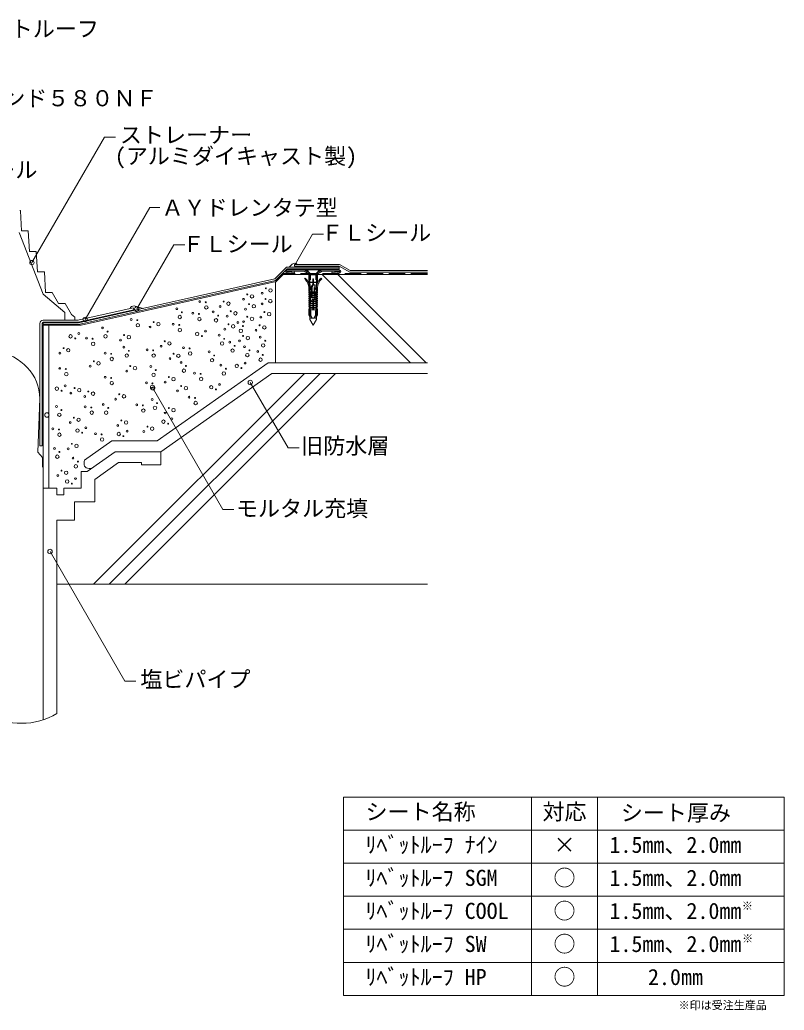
# Model space of a CAD drawing. Units: millimetres, scale not verified. Extents: x -561 to 705, y -497 to 401.
# Drawn here: x 11 to 705, y -497 to 401 of the extents above; entities that cross this region are included whole.
import ezdxf
from ezdxf.enums import TextEntityAlignment as Align

# ---------------------------------------------------------------- set-up
doc = ezdxf.new("R2010")
doc.units = ezdxf.units.MM
doc.header["$LTSCALE"] = 5
doc.linetypes.add('DASHED2', pattern=[3, 2, -1])
doc.linetypes.add('DASHED3', pattern=[4, 3, -1])
for name, color, linetype, lineweight in [('0-0', 7, 'Continuous', 9), ('2-0', 7, 'Continuous', 9), ('E-0', 7, 'Continuous', 9)]:
    doc.layers.add(name, color=color, linetype=linetype, lineweight=lineweight)
doc.styles.add('ＭＳ ゴシック', font='')
doc.styles.get('ＭＳ ゴシック').set_extended_font_data('MS Gothic')

msp = doc.modelspace()

# ---------------------------------------------------------------- linework, layer by layer
at = {"layer": '0-0'}
for p, q in [((269.37, 80.522), (77.988, -110.863)), ((283.512, 80.522), (92.13, -110.863)), ((297.654, 80.522), (106.272, -110.863)), ((239.665, 80.522), (138.9, 9.522)), ((239.665, 80.522), (380.91, 80.522)), ((44.645, -110.863), (380.91, -110.863))]:
    msp.add_line(p, q, dxfattribs=at)
at = {"layer": '2-0'}
for p, q in [((11.525, 228.047), (12.445, 209.872)), ((32.24, 152.562), (10.35, 208.447)), ((18.54, 209.912), (12.445, 209.872)), ((19.715, 191.257), (18.54, 209.912)), ((25.865, 191.257), (19.715, 191.257)), ((26.99, 172.597), (25.865, 191.257)), ((117.186, 139.043), (150.748, 197.173)), ((150.748, 197.173), (160.748, 197.173)), ((258.223, 179.813), (255.372, 176.962)), ((33.34, 172.597), (26.99, 172.597)), ((34.25, 153.952), (33.34, 172.597)), ((253.205, 176.962), (242.496, 166.254)), ((253.826, 175.462), (243.248, 164.885)), ((300.8, 176.962), (253.205, 176.962)), ((253.755, 172.565), (260.167, 173.354)), ((300.8, 174.462), (253.801, 174.462)), ((269.104, 173.362), (253.801, 173.362)), ((253.801, 171.462), (260.301, 172.262)), ((300.8, 175.462), (253.826, 175.462)), ((260.167, 173.354), (260.301, 172.262)), ((301.201, 179.462), (260.301, 179.462)), ((274.3, 170.362), (269.104, 173.362)), ((274.3, 171.632), (269.399, 174.462)), ((282.979, 174.455), (271.578, 174.455)), ((274.378, 171.654), (271.578, 174.455)), ((273.278, 170.062), (272.536, 170.805)), ((272.536, 170.805), (274.378, 170.805)), ((274.3, 171.632), (274.3, 170.362)), ((274.378, 129.478), (274.378, 171.654)), ((280.178, 171.654), (282.979, 174.455)), ((280.178, 129.478), (280.178, 171.654)), ((282.02, 170.805), (280.178, 170.805)), ((280.3, 171.632), (285.202, 174.462)), ((280.3, 170.362), (285.496, 173.362)), ((280.3, 171.632), (280.3, 170.362)), ((281.278, 170.063), (282.02, 170.805)), ((285.496, 173.362), (300.8, 173.362)), ((294.434, 173.354), (294.3, 172.262)), ((300.8, 171.462), (294.3, 172.262)), ((300.845, 172.565), (294.434, 173.354)), ((300.8, 177.962), (310.499, 172.362)), ((300.8, 175.462), (300.8, 176.962)), ((301.201, 179.462), (310.901, 173.862)), ((380.91, 172.362), (310.499, 172.362)), ((380.91, 173.862), (310.901, 173.862)), ((66.688, 124.417), (243.75, 163.972)), ((274.378, 170.362), (250.14, 170.362)), ((270.142, 167.115), (269.448, 166.395)), ((273.278, 163.447), (273.278, 170.062)), ((273.278, 163.447), (273.8, 162.926)), ((380.91, 170.362), (280.178, 170.362)), ((285.2, 166.482), (284.428, 167.13)), ((285.438, 170.362), (365.573, 90.222)), ((299.58, 170.362), (379.715, 90.222)), ((40.38, 153.952), (34.25, 153.952)), ((46.035, 144.077), (40.38, 153.952)), ((273.31, 154.12), (273.31, 154.517)), ((273.31, 154.517), (274.282, 154.517)), ((273.31, 154.12), (274.271, 152.616)), ((273.328, 155.458), (274.282, 154.517)), ((274.21, 156.811), (274.378, 156.811)), ((280.316, 156.807), (280.178, 156.807)), ((281.286, 155.515), (280.275, 154.517)), ((281.246, 154.12), (280.286, 152.616)), ((281.286, 156.795), (281.286, 155.515)), ((281.312, 156.806), (281.314, 158.153)), ((32.24, 152.562), (51.925, 135.912)), ((52.2, 144.077), (46.035, 144.077)), ((58.015, 134.047), (52.2, 144.077)), ((273.31, 152.219), (273.31, 152.616)), ((273.31, 152.616), (274.271, 152.616)), ((273.31, 152.219), (274.271, 150.716)), ((273.31, 150.319), (273.31, 150.716)), ((273.31, 150.716), (274.271, 150.716)), ((273.31, 150.319), (274.27, 148.817)), ((273.31, 148.42), (273.31, 148.817)), ((273.31, 148.817), (274.27, 148.817)), ((273.31, 148.42), (274.27, 146.917)), ((273.31, 146.52), (273.31, 146.917)), ((273.31, 146.917), (274.27, 146.917)), ((273.31, 146.52), (274.271, 145.016)), ((273.31, 144.62), (273.31, 145.016)), ((273.31, 145.016), (274.271, 145.016)), ((273.31, 144.62), (274.271, 143.116)), ((281.246, 152.616), (280.286, 152.616)), ((281.246, 152.219), (280.286, 150.716)), ((281.246, 150.716), (280.286, 150.716)), ((281.246, 150.319), (280.286, 148.817)), ((281.246, 148.817), (280.286, 148.817)), ((281.246, 146.52), (280.286, 145.016)), ((281.246, 145.016), (280.286, 145.016)), ((281.246, 144.62), (280.286, 143.116)), ((281.246, 148.42), (280.287, 146.917)), ((281.246, 146.917), (280.287, 146.917)), ((281.246, 152.219), (281.246, 152.616)), ((281.246, 150.319), (281.246, 150.716)), ((281.246, 148.42), (281.246, 148.817)), ((281.246, 146.52), (281.246, 146.917)), ((281.246, 144.62), (281.246, 145.016)), ((51.925, 135.912), (51.925, 128.997)), ((63.683, 128.869), (113.992, 140.108)), ((64.119, 126.917), (114.428, 138.156)), ((113.992, 140.108), (114.428, 138.156)), ((114.705, 141.735), (123.036, 139.503)), ((273.278, 139.281), (274.293, 139.281)), ((273.278, 139.281), (273.278, 133.412)), ((273.31, 142.719), (273.31, 143.116)), ((273.31, 143.116), (274.271, 143.116)), ((273.31, 142.719), (274.27, 141.217)), ((273.31, 140.82), (273.31, 141.217)), ((273.31, 141.217), (274.27, 141.217)), ((273.31, 140.82), (274.293, 139.281)), ((281.246, 140.82), (280.264, 139.281)), ((281.278, 139.281), (280.264, 139.281)), ((281.246, 143.116), (280.286, 143.116)), ((281.246, 142.719), (280.287, 141.217)), ((281.246, 141.217), (280.287, 141.217)), ((281.246, 142.719), (281.246, 143.116)), ((281.246, 140.82), (281.246, 141.217)), ((29.3, 125.917), (29.3, 14.842)), ((31.3, 125.917), (31.3, 14.842)), ((32.3, 128.917), (64.119, 128.917)), ((32.3, 126.917), (64.119, 126.917)), ((32.3, 124.917), (32.3, 126.417)), ((51.925, 128.997), (60.91, 128.997)), ((60.91, 131.482), (58.015, 134.047)), ((60.91, 128.997), (60.91, 131.482)), ((273.278, 133.412), (274.783, 130.806)), ((274.378, 129.478), (277.278, 124.455)), ((280.178, 129.478), (277.278, 124.455)), ((37.375, -23.548), (37.375, 124.417)), ((236.48, 90.222), (135.81, 19.222)), ((380.91, 90.222), (236.48, 90.222)), ((94.53, 19.222), (69.89, 1.807)), ((135.81, 19.222), (94.53, 19.222)), ((29.3, 14.842), (31.3, 14.842)), ((138.9, 9.522), (138.9, -2.383)), ((100.71, -0.178), (79.045, -15.588)), ((121.375, -0.178), (100.71, -0.178)), ((121.375, -2.383), (121.375, -0.178)), ((138.9, -2.383), (121.375, -2.383)), ((79.045, -15.588), (79.045, -35.898)), ((32.3, -23.548), (44.645, -23.548)), ((44.645, -23.548), (44.645, -29.723)), ((60.525, -35.898), (60.525, -52.653)), ((79.045, -35.898), (60.525, -35.898)), ((44.645, -52.653), (44.645, -228.162)), ((60.525, -52.653), (44.645, -52.653)), ((38.443, -81.112), (106.374, -198.773)), ((106.374, -198.773), (116.374, -198.773))]:
    msp.add_line(p, q, dxfattribs=at)
at = {"layer": '2-0', "linetype": 'DASHED3'}
msp.add_line((380.91, 171.362), (250.14, 171.362), dxfattribs=at)
at = {"layer": '2-0', "linetype": 'DASHED2'}
for p, q in [((274.776, 170.062), (274.036, 170.803)), ((280.178, 170.805), (274.378, 170.805)), ((279.78, 170.062), (280.521, 170.803)), ((280.501, 170.805), (280.487, 170.79)), ((274.167, 170.062), (273.278, 170.062)), ((273.278, 163.447), (276.878, 163.447)), ((273.8, 162.926), (276.878, 162.926)), ((279.794, 170.062), (274.776, 170.062)), ((276.878, 166.028), (276.878, 161.216)), ((277.678, 166.028), (277.678, 161.002)), ((277.678, 163.447), (281.278, 163.447)), ((277.678, 162.926), (280.865, 162.926)), ((281.278, 170.062), (280.403, 170.062)), ((273.31, 154.12), (275.592, 154.12)), ((274.282, 154.517), (275.592, 154.517)), ((274.858, 156.811), (274.378, 156.811)), ((274.778, 153.541), (274.778, 138.323)), ((274.778, 153.541), (275.592, 153.541)), ((274.778, 153.159), (275.592, 153.159)), ((276.878, 161.216), (275.592, 158.989)), ((275.592, 158.989), (275.592, 146.827)), ((277.678, 161.002), (276.392, 158.775)), ((276.392, 158.775), (276.392, 146.827)), ((278.12, 154.517), (276.392, 154.517)), ((278.12, 154.183), (276.392, 154.183)), ((278.12, 153.541), (276.392, 153.541)), ((278.12, 153.159), (276.392, 153.159)), ((278.12, 148.561), (278.12, 160.55)), ((278.92, 160.55), (278.92, 148.405)), ((280.275, 154.517), (278.92, 154.517)), ((278.92, 154.12), (281.246, 154.12)), ((279.778, 153.541), (278.92, 153.541)), ((279.778, 153.159), (278.92, 153.159)), ((279.778, 153.541), (279.778, 138.323)), ((280.178, 156.807), (279.798, 156.807)), ((273.31, 152.219), (274.778, 152.219)), ((273.31, 150.319), (274.778, 150.319)), ((273.31, 148.42), (274.778, 148.42)), ((273.31, 146.52), (274.778, 146.52)), ((273.31, 144.62), (274.778, 144.62)), ((274.27, 148.817), (274.778, 148.817)), ((274.27, 146.917), (274.778, 146.917)), ((274.271, 152.616), (274.778, 152.616)), ((274.271, 150.716), (274.778, 150.716)), ((274.271, 145.016), (274.778, 145.016)), ((275.592, 151.642), (274.778, 151.642)), ((275.592, 151.259), (274.778, 151.259)), ((275.592, 149.742), (274.778, 149.742)), ((275.592, 149.359), (274.778, 149.359)), ((275.592, 147.841), (274.778, 147.841)), ((275.592, 147.46), (274.778, 147.46)), ((277.057, 145.941), (274.778, 145.941)), ((276.902, 145.559), (274.778, 145.559)), ((276.876, 144.042), (274.778, 144.042)), ((278.12, 151.642), (276.392, 151.642)), ((278.12, 151.259), (276.392, 151.259)), ((278.12, 149.742), (276.392, 149.742)), ((278.12, 149.359), (276.392, 149.359)), ((277.828, 147.841), (276.392, 147.841)), ((277.608, 147.46), (276.392, 147.46)), ((276.878, 145.502), (278.12, 148.561)), ((276.878, 145.502), (276.878, 138.77)), ((277.678, 145.346), (278.92, 148.405)), ((277.678, 145.346), (277.678, 138.77)), ((277.678, 144.042), (279.778, 144.042)), ((277.765, 145.559), (279.778, 145.559)), ((277.92, 145.941), (279.778, 145.941)), ((278.534, 147.46), (279.778, 147.46)), ((278.666, 147.841), (279.778, 147.841)), ((279.778, 151.642), (278.92, 151.642)), ((279.778, 151.259), (278.92, 151.259)), ((279.778, 149.742), (278.92, 149.742)), ((279.778, 149.359), (278.92, 149.359)), ((280.286, 152.616), (279.778, 152.616)), ((281.246, 152.219), (279.778, 152.219)), ((280.286, 150.716), (279.778, 150.716)), ((281.246, 150.319), (279.778, 150.319)), ((280.286, 148.817), (279.778, 148.817)), ((281.246, 148.42), (279.778, 148.42)), ((280.287, 146.917), (279.778, 146.917)), ((281.246, 146.52), (279.778, 146.52)), ((280.286, 145.016), (279.778, 145.016)), ((281.246, 144.62), (279.778, 144.62)), ((273.31, 142.719), (274.778, 142.719)), ((273.31, 140.82), (274.778, 140.82)), ((274.27, 141.217), (274.778, 141.217)), ((274.271, 143.116), (274.778, 143.116)), ((274.293, 139.281), (274.778, 139.281)), ((274.678, 137.401), (275.028, 137.401)), ((274.678, 133.295), (274.678, 137.401)), ((276.876, 143.659), (274.778, 143.659)), ((276.876, 142.142), (274.778, 142.142)), ((276.876, 141.76), (274.778, 141.76)), ((276.876, 140.243), (274.778, 140.243)), ((276.876, 139.86), (274.778, 139.86)), ((274.778, 138.323), (279.778, 138.323)), ((275.028, 133.389), (275.028, 137.401)), ((277.678, 143.659), (279.778, 143.659)), ((277.678, 142.142), (279.778, 142.142)), ((277.678, 141.76), (279.778, 141.76)), ((277.678, 140.243), (279.778, 140.243)), ((277.678, 139.86), (279.778, 139.86)), ((279.528, 137.401), (279.878, 137.401)), ((279.528, 133.389), (279.528, 137.401)), ((280.286, 143.116), (279.778, 143.116)), ((281.246, 142.719), (279.778, 142.719)), ((280.287, 141.217), (279.778, 141.217)), ((281.246, 140.82), (279.778, 140.82)), ((280.264, 139.281), (279.778, 139.281)), ((279.878, 133.295), (279.878, 137.401)), ((274.678, 133.295), (276.116, 130.806)), ((274.783, 130.806), (276.116, 130.806)), ((275.028, 133.389), (276.52, 130.806)), ((276.52, 130.806), (278.037, 130.806)), ((279.528, 133.389), (278.037, 130.806)), ((279.878, 133.295), (278.441, 130.806)), ((278.441, 130.806), (279.774, 130.806))]:
    msp.add_line(p, q, dxfattribs=at)
at = {"layer": '2-0'}
for points in [[(21.983, 181.148), (87.763, 295.083), (97.763, 295.083)], [(70.277, 129.573), (128.975, 231.241), (138.235, 231.241)], [(261.154, 179.946), (276.729, 206.924), (286.729, 206.924)], [(300.8, 177.962), (260.301, 177.962), (260.301, 179.462)], [(32.3, 126.417), (64.174, 126.417), (242.496, 166.254)], [(32.3, 124.917), (64.34, 124.917), (243.248, 164.885)], [(250.14, 170.362), (243.085, 163.307), (243.085, 127.262), (243.085, 90.222)], [(280.865, 162.926), (281.278, 163.445), (281.278, 170.063)], [(281.246, 154.12), (281.246, 154.517), (280.275, 154.517)], [(281.278, 139.281), (281.278, 133.412), (279.774, 130.806)], [(32.3, -233.855), (32.3, 124.417), (66.688, 124.417)], [(220.228, 72.298), (254.521, 12.9), (264.521, 12.9)], [(131.511, 67.751), (195.353, -42.827), (205.353, -42.827)], [(31.621, -4.553), (31.627, 4.177), (27.312, 9.117), (29.175, 57.687)], [(44.645, -29.723), (50.93, -29.723), (50.93, -23.548), (66.805, -23.548), (66.805, -8.553), (72.285, -8.328), (97.62, 9.522), (138.9, 9.522)]]:
    msp.add_lwpolyline(points, dxfattribs=at)
at = {"layer": '2-0', "linetype": 'DASHED2'}
for points in [[(274.776, 170.062), (274.776, 165.427), (274.036, 170.803)], [(279.78, 170.062), (279.78, 165.427), (280.521, 170.803)]]:
    msp.add_lwpolyline(points, dxfattribs=at)
at = {"layer": '2-0'}
for centre, radius in [((21.983, 181.148), 2), ((231.03, 153.266), 0.837), ((234.305, 157.758), 0.418), ((238.593, 155.863), 1.559), ((174.281, 145.713), 0.837), ((179.808, 145.122), 0.418), ((196.06, 145.738), 0.418), ((200.348, 143.843), 1.559), ((214.171, 147.803), 0.837), ((217.446, 152.294), 0.418), ((219.163, 143.396), 0.418), ((221.734, 150.399), 1.559), ((230.874, 143.588), 0.837), ((234.149, 148.08), 0.418), ((238.437, 146.184), 1.559), ((117.186, 139.043), 2), ((153.604, 139.26), 0.837), ((158.095, 135.985), 0.418), ((168.037, 135.097), 0.837), ((173.564, 134.507), 0.418), ((180.311, 140.461), 1.559), ((186.542, 136.294), 0.837), ((192.785, 141.246), 0.837), ((202.46, 136.996), 0.418), ((206.748, 135.101), 1.559), ((215.888, 138.905), 0.837), ((223.451, 141.501), 1.559), ((233.056, 136.216), 0.418), ((237.344, 134.32), 1.559), ((70.277, 129.573), 2), ((112.151, 129.478), 0.837), ((117.679, 128.887), 0.418), ((132.525, 127.162), 0.418), ((136.813, 125.266), 1.559), ((150.241, 125.107), 0.837), ((156.2, 131.697), 1.559), ((174.066, 129.846), 1.559), ((189.138, 128.731), 1.559), ((191.033, 133.019), 0.418), ((199.185, 132.505), 0.837), ((209.021, 126.772), 0.837), ((214.171, 127.509), 0.837), ((217.446, 132.001), 0.418), ((221.734, 130.105), 1.559), ((229.781, 131.724), 0.837), ((64.668, 116.78), 0.837), ((86.167, 121.777), 0.837), ((90.658, 118.502), 0.418), ((118.181, 124.226), 1.559), ((129.25, 122.67), 0.837), ((156.271, 119.855), 1.559), ((155.768, 124.516), 0.418), ((171.997, 116.369), 1.559), ((179.56, 118.966), 0.837), ((197.156, 120.641), 0.837), ((200.431, 125.132), 0.418), ((204.719, 123.237), 1.559), ((211.617, 119.209), 1.559), ((213.512, 123.497), 0.418), ((225.41, 119.704), 0.837), ((228.686, 124.196), 0.418), ((232.974, 122.3), 1.559), ((57.105, 114.184), 1.559), ((61.393, 112.289), 0.418), ((71.564, 112.618), 0.837), ((77.594, 107.367), 1.559), ((77.091, 112.028), 0.418), ((88.763, 114.214), 1.559), ((102.4, 110.806), 0.837), ((105.675, 115.298), 0.418), ((109.963, 113.402), 1.559), ((142.516, 109.678), 0.418), ((146.804, 107.782), 1.559), ((176.285, 114.474), 0.418), ((192.005, 115.22), 0.837), ((194.602, 107.657), 1.559), ((196.497, 111.945), 0.418), ((201.528, 108.82), 0.837), ((210.424, 110.026), 0.837), ((213.7, 114.517), 0.418), ((217.988, 112.622), 1.559), ((229.314, 113.503), 0.837), ((233.806, 110.228), 0.418), ((47.452, 98.942), 0.837), ((50.727, 103.434), 0.418), ((55.015, 101.538), 1.559), ((88.423, 98.881), 0.837), ((105.524, 104.293), 0.837), ((110.015, 101.018), 0.418), ((126.513, 102.003), 0.837), ((132.04, 101.413), 0.418), ((139.241, 105.186), 0.837), ((159.607, 103.877), 0.837), ((165.637, 98.625), 1.559), ((165.134, 103.286), 0.418), ((182.951, 100.078), 0.837), ((204.124, 101.257), 1.559), ((206.019, 105.545), 0.418), ((214.953, 104.761), 0.837), ((219.444, 101.486), 0.418), ((226.973, 100.547), 0.837), ((231.91, 105.94), 1.559), ((78.201, 91.57), 0.418), ((82.489, 89.674), 1.559), ((94.453, 93.629), 1.559), ((93.951, 98.291), 0.418), ((108.12, 96.73), 1.559), ((132.543, 96.752), 1.559), ((147.358, 93.947), 0.837), ((150.633, 98.438), 0.418), ((154.921, 96.543), 1.559), ((157.35, 90.556), 0.837), ((185.548, 92.515), 1.559), ((187.443, 96.803), 0.418), ((215.464, 89.93), 0.837), ((217.549, 97.198), 1.559), ((229.569, 92.983), 1.559), ((231.464, 97.271), 0.418), ((47.212, 85.144), 0.837), ((53.242, 79.892), 1.559), ((52.739, 84.554), 0.418), ((74.926, 87.078), 0.837), ((108.02, 82.707), 0.837), ((111.295, 87.199), 0.418), ((115.583, 85.303), 1.559), ((129.876, 86.809), 0.837), ((134.367, 83.534), 0.418), ((159.946, 82.993), 1.559), ((161.842, 87.281), 0.418), ((169.598, 80.773), 0.837), ((193.566, 88.058), 0.837), ((196.163, 80.495), 1.559), ((198.058, 84.783), 0.418), ((207.901, 87.334), 1.559), ((212.189, 85.439), 0.418), ((88.423, 77.027), 0.837), ((94.453, 71.775), 1.559), ((93.951, 76.436), 0.418), ((125.888, 72.031), 0.837), ((132.472, 79.246), 1.559), ((142.987, 72.717), 0.837), ((146.262, 77.208), 0.418), ((150.55, 75.313), 1.559), ((175.627, 75.521), 1.559), ((175.125, 80.183), 0.418), ((220.228, 72.298), 2), ((44.616, 66.728), 1.559), ((48.904, 64.833), 0.418), ((52.179, 69.324), 0.837), ((57.442, 62.726), 0.837), ((60.717, 67.218), 0.418), ((65.005, 65.322), 1.559), ((73.206, 64.095), 0.418), ((77.494, 62.2), 1.559), ((131.511, 67.751), 2), ((131.918, 66.78), 1.559), ((131.416, 71.441), 0.418), ((154.227, 64.599), 0.837), ((157.502, 69.091), 0.418), ((161.79, 67.195), 1.559), ((184.798, 67.977), 1.559), ((189.086, 66.082), 0.418), ((192.361, 70.573), 0.837), ((69.931, 59.604), 0.837), ((98.029, 57.106), 0.837), ((101.304, 61.598), 0.418), ((105.592, 59.702), 1.559), ((131.125, 56.837), 0.837), ((135.616, 53.562), 0.418), ((164.602, 58.919), 0.837), ((170.632, 53.667), 1.559), ((170.13, 58.328), 0.418), ((44.331, 50.593), 0.837), ((48.822, 47.318), 0.418), ((70.315, 50.177), 0.837), ((76.345, 44.925), 1.559), ((75.843, 49.586), 0.418), ((86.791, 52.466), 0.837), ((89.387, 44.903), 1.559), ((91.283, 49.191), 0.418), ((117.147, 52.05), 0.837), ((123.176, 46.798), 1.559), ((122.674, 51.459), 0.418), ((133.721, 49.274), 1.559), ((142.987, 44.618), 0.837), ((146.262, 49.109), 0.418), ((150.55, 47.214), 1.559), ((35.591, 42.827), 2), ((46.927, 43.03), 1.559), ((56.818, 35.876), 0.837), ((60.093, 40.368), 0.418), ((64.381, 38.472), 1.559), ((103.178, 37.87), 0.418), ((107.466, 35.975), 1.559), ((141.401, 36.756), 1.559), ((148.964, 39.352), 0.837), ((40.968, 30.195), 0.837), ((46.495, 29.605), 0.418), ((63.349, 28.639), 1.559), ((67.637, 26.743), 0.418), ((70.912, 31.235), 0.837), ((99.903, 33.378), 0.837), ((100.814, 25.517), 1.559), ((108.377, 28.113), 0.837), ((123.63, 27.759), 0.837), ((126.906, 32.25), 0.418), ((131.194, 30.355), 1.559), ((145.689, 34.861), 0.418), ((46.998, 24.944), 1.559), ((79.682, 25.824), 0.837), ((85.711, 20.573), 1.559), ((85.209, 25.234), 0.418), ((105.102, 23.621), 0.418), ((42.458, 12.504), 0.837), ((46.949, 9.229), 0.418), ((54.945, 12.148), 0.837), ((58.22, 16.64), 0.418), ((62.508, 14.744), 1.559), ((45.054, 4.941), 1.559), ((59.317, 3.762), 0.837), ((63.808, 0.487), 0.418), ((48.853, -7.713), 0.418), ((53.141, -9.608), 1.559), ((61.913, -3.801), 1.559), ((45.578, -12.204), 0.837), ((53.983, -17.568), 1.559), ((61.546, -14.972), 0.837), ((58.271, -19.464), 0.418), ((38.443, -81.112), 2)]:
    msp.add_circle(centre, radius, dxfattribs=at)
for centre, radius, start, end in [((11.024, 228.041), 0.501, 0.70066, 89.87517), ((260.301, 176.962), 3.528, 45.12237, 126.08497), ((253.801, 172.962), 1.5, 90, 270), ((253.801, 172.962), 0.4, 90, 263.40561), ((300.8, 172.962), 1.5, 270, 90), ((300.8, 172.962), 0.4, 276.59439, 90), ((265.231, 160.824), 6.987, 41.42641, 52.87603), ((260.594, 157.379), 13.637, 4.74251, 45.55841), ((261.318, 157.654), 12.02, 4.0515, 40.41261), ((267.305, 159.856), 7.184, 10.41457, 25.29258), ((290.977, 158.248), 11.141, 155.17616, 166.44206), ((292.999, 157.735), 12.717, 132.37502, 184.18608), ((292.735, 157.895), 11.424, 131.26792, 178.70703), ((254.313, 156.856), 19.067, 355.795, 4.95744), ((263.619, 157.497), 10.613, 356.29748, 5.45992), ((114.428, 138.156), 3.59, 85.57049, 161.69478), ((32.3, 125.917), 3, 90, 180), ((32.3, 125.917), 1, 90, 180), ((78.239, -0.993), 8.806, 161.45451, 197.81562), ((72.904, -2.083), 3.445, 207.76173, 244.12283), ((74.25, 1.651), 7.404, 247.36495, 286.77697), ((12.778, -175.283), 61.739, 238.92467, 301.07533)]:
    msp.add_arc(centre, radius, start, end, dxfattribs=at)
at = {"layer": '2-0', "linetype": 'DASHED2'}
for centre, radius, start, end in [((277.278, 166.028), 0.4, 0, 180), ((254.791, 156.794), 20.067, 0.05043, 12.55695), ((278.52, 160.55), 0.4, 360, 180), ((330.615, 154.485), 50.869, 172.80096, 177.38401), ((275.992, 146.827), 0.4, 180, 360), ((277.278, 138.77), 0.4, 180, 360)]:
    msp.add_arc(centre, radius, start, end, dxfattribs=at)
at = {"layer": '2-0'}
msp.add_ellipse((-17.664, 57.609), major_axis=(-46.839, 0), ratio=0.925926, start_param=3.1433899, end_param=4.5609095, dxfattribs=at)
at = {"layer": 'E-0'}
for p, q in [((304.806, -303.968), (304.806, -483.968)), ((304.806, -303.968), (704.806, -303.968)), ((475.41, -303.968), (475.41, -483.968)), ((535.41, -483.968), (535.41, -303.968)), ((704.806, -303.968), (704.806, -483.968)), ((304.806, -333.968), (704.806, -333.968)), ((304.806, -363.968), (704.806, -363.968)), ((304.806, -393.968), (704.806, -393.968)), ((304.806, -423.968), (704.806, -423.968)), ((304.806, -453.968), (704.806, -453.968)), ((304.806, -483.968), (704.806, -483.968))]:
    msp.add_line(p, q, dxfattribs=at)

# ---------------------------------------------------------------- texts
at = {"layer": 'E-0', "style": 'ＭＳ ゴシック'}
for s, height, p in [('リベットルーフ', 14.66, (-57.106, 381.581)), ('ＡＹボンド５８０ＮＦ', 14.66, (-64.021, 318.578)), ('ストレーナー', 14.66, (101.89, 285.275)), ('(アルミダイキャスト製)', 14.66, (97.28, 266.066)), ('ＦＬシール', 14.66, (-72.969, 253.603)), ('ＡＹドレンタテ型', 14.66, (139.667, 219.26)), ('ＦＬシール', 14.66, (284.498, 196.527)), ('ＦＬシール', 14.66, (158.745, 186.264)), ('旧防水層', 14.66, (266.416, 3.116)), ('モルタル充填', 14.66, (207.254, -53.741)), ('塩ビパイプ', 14.66, (120.432, -208.817)), ('シート名称', 14.66, (324.806, -328.968)), ('対応', 14.66, (485.41, -328.968)), ('シート厚み', 14.66, (556.536, -329.905)), ('ﾘﾍﾞｯﾄﾙｰﾌ ﾅｲﾝ', 14.66, (324.806, -358.968)), ('×', 14.66, (495.483, -359.017)), ('1.5㎜、2.0㎜', 14.66, (546.182, -358.968)), ('ﾘﾍﾞｯﾄﾙｰﾌ SGM', 14.66, (324.806, -388.968)), ('○', 14.66, (495.41, -388.968)), ('1.5㎜、2.0㎜', 14.66, (546.182, -388.968)), ('ﾘﾍﾞｯﾄﾙｰﾌ COOL', 14.66, (324.806, -418.968)), ('○', 14.66, (495.41, -418.968)), ('1.5㎜、2.0㎜', 14.66, (546.182, -418.968)), ('※', 7.331, (666.384, -408.584)), ('ﾘﾍﾞｯﾄﾙｰﾌ SW', 14.66, (324.806, -448.968)), ('○', 14.66, (495.41, -448.968)), ('1.5㎜、2.0㎜', 14.66, (546.182, -448.968)), ('※', 7.331, (666.63, -438.224)), ('ﾘﾍﾞｯﾄﾙｰﾌ HP', 14.66, (324.806, -478.968)), ('○', 14.66, (495.41, -478.968)), ('2.0㎜', 14.66, (581.182, -478.968)), ('※印は受注生産品', 7.331, (609.011, -498.765))]:
    msp.add_text(s, height=height, dxfattribs=at).set_placement(p, align=Align.BOTTOM_LEFT)

doc.saveas('drawing.dxf')
